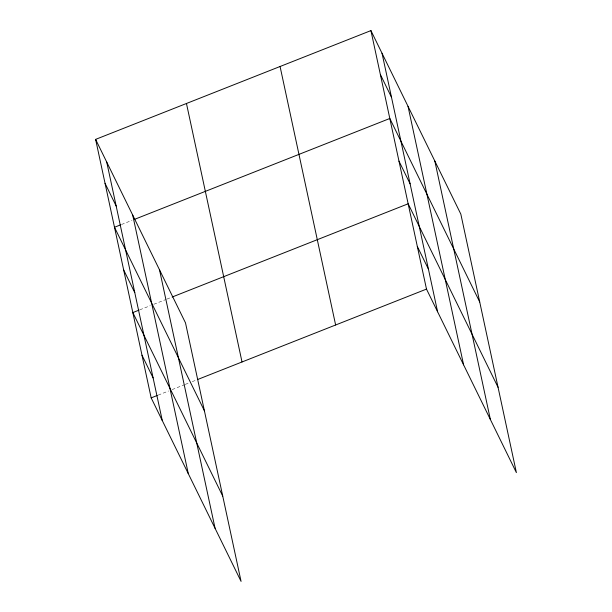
<?xml version="1.0" encoding="UTF-8"?>
<svg xmlns="http://www.w3.org/2000/svg" width="612" height="612" viewBox="0 0 612 612"><rect width="100%" height="100%" fill="white"/><g stroke="black" fill="none" stroke-linecap="round" stroke-linejoin="round"><path stroke-width="0.46" stroke-dasharray="3.06 2.29" d="M121.482 224.512L131.97 220.366M139.819 309.81L150.307 305.671M153.796 304.286L166.028 299.459M166.9 299.115L171.268 297.386M158.156 395.115L168.637 390.969M172.133 389.592L184.365 384.757M185.237 384.413L188.733 383.036M192.229 381.651L196.597 379.93"/><path stroke-width="0.92" d="M95.61 139.383L185.513 322.907L241.074 581.4L151.164 397.877L95.61 139.383L370.926 30.6L460.836 214.123L516.39 472.617L426.488 289.094L370.926 30.6M120.61 224.856L114.498 227.274L204.4 410.797M134.586 219.333L389.813 118.483L479.724 302.014M138.947 310.154L132.835 312.571L222.737 496.095M172.14 297.042L408.15 203.788L498.061 387.312M151.164 397.877L157.284 395.459M197.469 379.578L426.488 289.094M380.373 74.542L391.481 97.224M398.986 161.14L410.094 183.814M417.315 246.437L428.431 269.119M105.05 183.332L116.158 206.007M123.662 269.923L134.77 292.597M141.999 355.228L153.107 377.902M434.834 161.048L490.388 419.534M408.036 106.358L463.598 364.844M382.033 53.275L437.595 311.768M280.074 66.501L335.628 324.987M186.461 103.489L242.023 361.975M159.51 269.831L215.072 528.317M132.72 215.141L188.282 473.634M106.718 162.065L162.272 420.551"/></g></svg>
